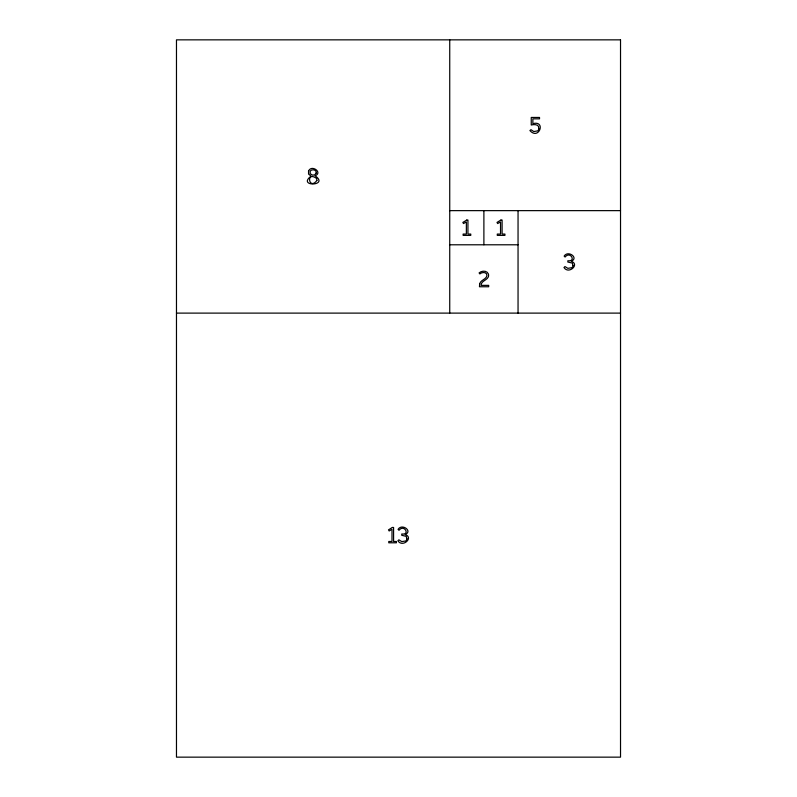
<?xml version="1.0" encoding="UTF-8"?>
<svg xmlns="http://www.w3.org/2000/svg" width="797" height="797" viewBox="0 0 797 797"><rect width="100%" height="100%" fill="white"/><g stroke="black" fill="none" stroke-linecap="round" stroke-linejoin="round"><path stroke-width="1.2" d="M449.737 210.637L620.524 210.637M449.737 244.789L518.05 244.789M176.476 313.111L620.524 313.111M518.05 210.637L518.05 313.111M483.889 210.637L483.889 244.789M449.737 39.85L449.737 313.111M538.722 128.636L538.652 129.313A2.59 2.59 0 0 1 537.706 130.867L533.801 131.555L530.971 129.692L529.915 130.569C538.921 140.68 546.353 120.168 532.874 123.645L532.874 118.843L539.529 118.843L539.529 117.448L531.25 117.448L531.25 125.019C534.139 124.202 539.599 124.232 538.722 128.636M406.859 538.702L406.789 539.39A2.491 2.491 0 0 1 405.793 540.944L401.788 541.601L398.889 539.838L397.902 540.774C402.525 548.117 414.151 537.567 405.195 534.558C413.045 531.131 401.987 523.091 398.072 529.347L398.998 530.284C404.009 523.798 410.674 535.116 401.758 534.01L401.758 535.305L406.231 536.351L406.859 538.702M572.943 265.441L572.874 266.128A2.491 2.491 0 0 1 571.877 267.682L567.872 268.34L564.973 266.577L563.987 267.523C568.61 274.855 580.236 264.305 571.28 261.306C579.13 257.879 568.072 249.84 564.156 256.086L565.083 257.032C570.094 250.537 576.759 261.854 567.843 260.758L567.843 262.044L572.326 263.09L572.943 265.441M479.645 284.021L479.465 286.751L488.691 286.751L488.691 285.366L481.069 285.366C481.059 280.903 486.897 280.434 488.392 276.778A5.499 5.499 0 0 0 488.431 274.029C487.007 270.293 481.657 270.532 479.097 272.923L479.864 273.939C481.896 271.837 487.206 271.807 486.937 275.623C486.22 279.548 480.382 279.906 479.645 284.021M316.877 180.491C308.857 190.971 305.679 170.309 316.678 178.528L316.877 180.491M308.549 171.076L308.569 174.095L311.089 176.127C296.614 187.086 329.878 186.139 315.104 175.798C323.154 172.56 311.488 164.132 308.549 171.076M316.22 173.019L314.715 174.872L312.563 175.141L310.153 173.696L310.222 171.066C311.826 168.735 316.947 169.711 316.22 173.019M466.763 220.052L462.858 222.413L463.495 223.549L466.365 221.955L466.365 234.069L463.127 234.069L463.127 235.384L470.768 235.384L470.768 234.069L467.939 234.069L467.939 220.052L466.763 220.052M500.914 220.052L497.019 222.413L497.657 223.549L500.526 221.955L500.526 234.069L497.278 234.069L497.278 235.384L504.929 235.384L504.929 234.069L502.1 234.069L502.1 220.052L500.914 220.052M392.403 527.465L388.498 529.826L389.135 530.971L392.004 529.367L392.004 541.482L388.767 541.482L388.767 542.797L396.408 542.797L396.408 541.482L393.579 541.482L393.579 527.465L392.403 527.465M620.524 39.85L176.476 39.85L176.476 757.15L620.524 757.15L620.524 39.85"/></g></svg>
